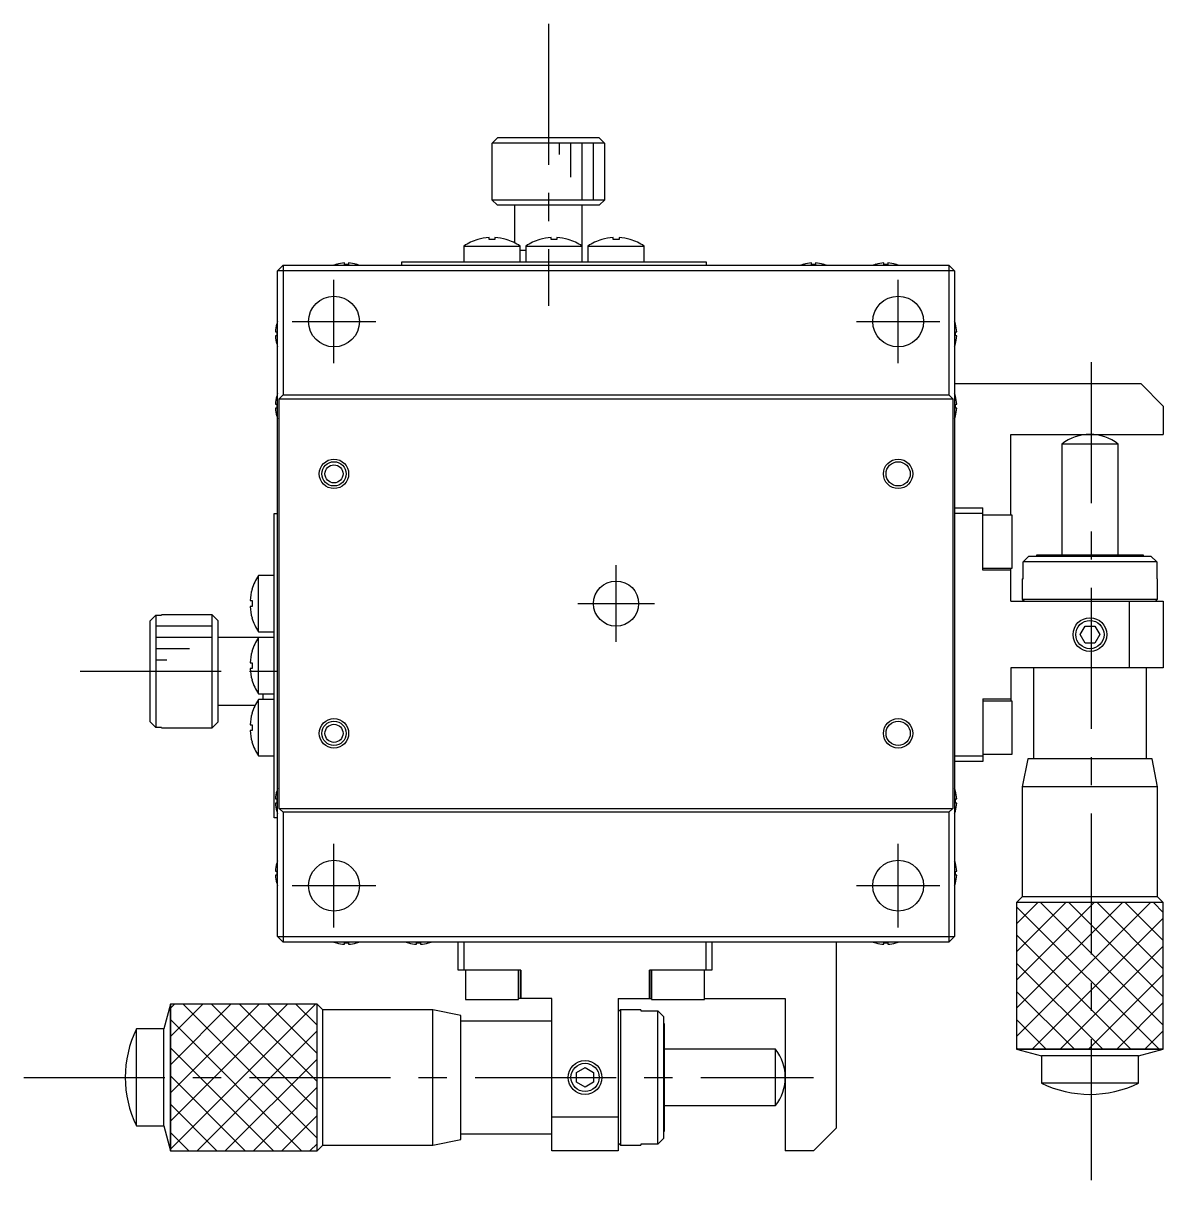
# Model space of a CAD drawing. Extents: x -27 to 394, y 3 to 263.
# Drawn here: x 293.1 to 394.1, y 100.8 to 205.8 of the extents above; entities that cross this region are included whole.
import ezdxf

# ---------------------------------------------------------------- set-up
doc = ezdxf.new("R2010")
doc.units = 0
doc.header["$LTSCALE"] = 10
doc.linetypes.add('CENTER', pattern=[2, 1.25, -0.25, 0.25, -0.25])
doc.layers.get('0').update_dxf_attribs({"linetype": 'CONTINUOUS'})
doc.layers.add('CENTER', color=1, linetype='CENTER')

msp = doc.modelspace()

# ---------------------------------------------------------------- linework, layer by layer
at = {"color": 7, "linetype": 'CONTINUOUS'}
for p, q in [((334.640954, 195.160155), (335.142741, 195.660155)), ((335.142741, 195.660155), (344.107115, 195.660155)), ((344.107115, 195.660155), (344.608903, 195.160155)), ((334.624928, 194.660155), (334.640954, 194.660155)), ((334.624928, 194.660155), (334.624928, 190.160155)), ((344.608903, 195.160155), (334.640954, 195.160155)), ((334.640954, 194.660155), (334.640954, 195.160155)), ((344.608903, 195.160155), (344.608903, 194.660155)), ((344.608903, 194.660155), (344.624928, 194.660155)), ((344.624928, 190.160155), (344.624928, 194.660155)), ((334.624928, 190.160155), (344.624928, 190.160155)), ((334.624928, 190.160155), (335.124928, 189.660155)), ((344.124928, 189.660155), (344.624928, 190.160155)), ((344.124928, 189.660155), (335.124928, 189.660155)), ((336.624928, 189.660155), (336.624928, 186.341284)), ((342.624928, 184.660155), (342.624928, 189.660155)), ((332.124928, 186.051812), (332.124928, 184.660155)), ((332.124928, 186.051812), (337.124928, 186.051812)), ((333.366339, 186.622736), (333.362995, 186.629591)), ((334.364928, 186.622736), (334.364928, 186.795108)), ((334.884928, 186.622736), (334.364928, 186.622736)), ((334.884928, 186.795108), (334.884928, 186.622736)), ((335.886861, 186.629591), (335.883518, 186.622736)), ((337.124928, 184.660155), (337.124928, 186.051812)), ((337.624928, 186.051812), (337.624928, 184.660155)), ((337.624928, 186.051812), (342.624928, 186.051812)), ((338.866339, 186.622736), (338.862995, 186.629591)), ((339.864928, 186.622736), (339.864928, 186.795108)), ((340.384928, 186.622736), (339.864928, 186.622736)), ((340.384928, 186.795108), (340.384928, 186.622736)), ((341.386861, 186.629591), (341.383518, 186.622736)), ((343.124928, 186.051812), (343.124928, 184.660155)), ((343.124928, 186.051812), (348.124928, 186.051812)), ((344.366339, 186.622736), (344.362995, 186.629591)), ((345.364928, 186.622736), (345.364928, 186.795108)), ((345.884928, 186.622736), (345.364928, 186.622736)), ((345.884928, 186.795108), (345.884928, 186.622736)), ((346.886861, 186.629591), (346.883518, 186.622736)), ((348.124928, 184.660155), (348.124928, 186.051812)), ((337.624928, 185.660155), (337.124928, 185.660155)), ((316.124928, 184.360155), (315.624928, 183.860155)), ((315.624928, 124.860155), (315.624928, 183.860155)), ((375.624928, 183.860155), (315.624928, 183.860155)), ((316.124928, 184.360155), (316.124928, 172.860155)), ((316.124928, 184.360155), (375.124928, 184.360155)), ((320.838567, 184.429677), (320.836312, 184.434299)), ((321.544928, 184.429677), (321.544928, 184.550014)), ((321.904928, 184.429677), (321.544928, 184.429677)), ((321.904928, 184.550014), (321.904928, 184.429677)), ((322.613544, 184.434299), (322.61129, 184.429677)), ((326.624928, 184.360155), (326.624928, 184.660155)), ((326.624928, 184.660155), (353.624928, 184.660155)), ((353.624928, 184.660155), (353.624928, 184.360155)), ((362.238567, 184.429677), (362.236312, 184.434299)), ((362.944928, 184.429677), (362.944928, 184.550014)), ((363.304928, 184.429677), (362.944928, 184.429677)), ((363.304928, 184.550014), (363.304928, 184.429677)), ((364.013544, 184.434299), (364.01129, 184.429677)), ((368.638567, 184.429677), (368.636312, 184.434299)), ((369.344928, 184.429677), (369.344928, 184.550014)), ((369.704928, 184.429677), (369.344928, 184.429677)), ((369.704928, 184.550014), (369.704928, 184.429677)), ((370.413544, 184.434299), (370.41129, 184.429677)), ((375.624928, 183.860155), (375.124928, 184.360155)), ((375.124928, 184.360155), (375.124928, 172.860155)), ((375.624928, 183.860155), (375.624928, 124.860155)), ((315.550784, 179.148771), (315.555407, 179.146516)), ((375.69445, 179.146516), (375.699072, 179.148771)), ((315.435069, 178.440155), (315.555407, 178.440155)), ((315.555407, 178.080155), (315.435069, 178.080155)), ((315.555407, 178.440155), (315.555407, 178.080155)), ((375.69445, 178.440155), (375.814787, 178.440155)), ((375.69445, 178.080155), (375.69445, 178.440155)), ((375.814787, 178.080155), (375.69445, 178.080155)), ((315.555407, 177.373794), (315.550784, 177.371539)), ((375.699072, 177.371539), (375.69445, 177.373794)), ((375.624928, 173.860155), (392.124928, 173.860155)), ((394.124928, 171.860155), (392.124928, 173.860155)), ((315.550784, 172.748771), (315.555407, 172.746516)), ((315.774928, 172.510155), (316.124928, 172.860155)), ((315.774928, 136.210155), (315.774928, 172.510155)), ((315.774928, 172.510155), (375.474928, 172.510155)), ((316.124928, 172.860155), (375.124928, 172.860155)), ((375.124928, 172.860155), (375.474928, 172.510155)), ((375.474928, 172.510155), (375.474928, 136.210155)), ((375.69445, 172.746516), (375.699072, 172.748771)), ((315.435069, 172.040155), (315.555407, 172.040155)), ((315.555407, 171.680155), (315.435069, 171.680155)), ((315.555407, 172.040155), (315.555407, 171.680155)), ((375.69445, 172.040155), (375.814787, 172.040155)), ((375.69445, 171.680155), (375.69445, 172.040155)), ((375.814787, 171.680155), (375.69445, 171.680155)), ((394.124928, 171.860155), (394.124928, 169.360155)), ((315.555407, 170.973794), (315.550784, 170.971539)), ((375.699072, 170.971539), (375.69445, 170.973794)), ((380.624928, 169.360155), (394.124928, 169.360155)), ((380.624928, 162.210155), (380.624928, 169.360155)), ((385.124932, 168.482646), (385.124932, 158.660155)), ((390.124924, 168.482646), (385.124932, 168.482646)), ((390.124924, 158.660155), (390.124924, 168.482646)), ((375.624928, 162.860155), (378.124928, 162.860155)), ((378.124928, 157.312627), (378.124928, 162.860155)), ((315.324928, 162.360155), (315.624928, 162.360155)), ((315.324928, 135.360155), (315.324928, 162.360155)), ((378.124928, 162.360155), (375.624928, 162.360155)), ((380.724928, 162.210155), (378.124928, 162.210155)), ((380.724928, 157.510155), (380.724928, 162.210155)), ((381.708849, 158.060155), (382.216601, 158.560155)), ((382.216601, 158.560155), (393.033255, 158.560155)), ((392.374928, 158.660155), (382.874928, 158.660155)), ((382.874928, 158.660155), (382.874928, 158.560155)), ((392.374928, 158.560155), (392.374928, 158.660155)), ((393.033255, 158.560155), (393.541008, 158.060155)), ((378.124928, 157.510155), (380.724928, 157.510155)), ((380.624928, 154.560155), (380.624928, 157.510155)), ((381.708849, 156.560155), (381.708849, 158.060155)), ((393.541008, 158.060155), (381.708849, 158.060155)), ((393.541008, 158.060155), (393.541008, 156.560155)), ((315.324928, 156.860155), (313.933271, 156.860155)), ((313.933271, 151.860155), (313.933271, 156.860155)), ((378.124928, 157.342), (380.624928, 157.342)), ((380.624928, 157.312627), (378.124928, 157.312627)), ((381.624928, 156.560155), (381.708849, 156.560155)), ((381.624928, 156.560155), (381.624928, 154.760155)), ((393.541008, 156.560155), (393.624928, 156.560155)), ((393.624928, 154.760155), (393.624928, 156.560155)), ((313.355493, 155.622088), (313.362348, 155.618745)), ((313.189976, 154.620155), (313.362348, 154.620155)), ((313.362348, 154.620155), (313.362348, 154.100155)), ((380.624928, 154.560155), (394.124928, 154.560155)), ((381.624928, 154.760155), (393.624928, 154.760155)), ((381.624928, 154.760155), (381.824928, 154.560155)), ((391.124928, 148.660155), (391.124928, 154.560155)), ((393.424928, 154.560155), (393.624928, 154.760155)), ((394.124928, 154.560155), (394.124928, 148.660155)), ((304.324928, 152.842342), (304.824928, 153.344129)), ((304.824928, 153.344129), (304.824928, 143.376181)), ((304.824928, 153.344129), (305.324928, 153.344129)), ((305.324928, 153.344129), (305.324928, 153.360155)), ((309.824928, 153.360155), (305.324928, 153.360155)), ((309.824928, 143.360155), (309.824928, 153.360155)), ((310.324928, 152.860155), (309.824928, 153.360155)), ((313.362348, 154.100155), (313.189976, 154.100155)), ((304.324928, 143.877968), (304.324928, 152.842342)), ((310.324928, 152.860155), (310.324928, 143.860155)), ((313.362348, 153.101566), (313.355493, 153.098222)), ((386.758903, 151.610155), (387.191916, 152.360155)), ((387.191916, 152.360155), (388.057941, 152.360155)), ((388.057941, 152.360155), (388.490954, 151.610155)), ((315.324928, 151.360155), (310.324928, 151.360155)), ((313.933271, 151.860155), (315.324928, 151.860155)), ((313.933271, 146.360155), (313.933271, 151.360155)), ((387.191916, 150.860155), (386.758903, 151.610155)), ((388.490954, 151.610155), (388.057941, 150.860155)), ((388.057941, 150.860155), (387.191916, 150.860155)), ((313.189976, 149.120155), (313.362348, 149.120155)), ((313.355493, 150.122088), (313.362348, 150.118745)), ((313.362348, 149.120155), (313.362348, 148.600155)), ((313.362348, 148.600155), (313.189976, 148.600155)), ((380.624928, 148.660155), (380.624928, 145.710155)), ((394.124928, 148.660155), (380.624928, 148.660155)), ((382.624928, 148.660155), (382.624928, 140.610155)), ((392.624928, 140.610155), (392.624928, 148.660155)), ((313.362348, 147.601566), (313.355493, 147.598222)), ((313.933271, 146.360155), (315.324928, 146.360155)), ((314.324928, 146.360155), (314.324928, 145.860155)), ((310.324928, 145.360155), (313.643799, 145.360155)), ((315.324928, 145.860155), (313.933271, 145.860155)), ((313.933271, 140.860155), (313.933271, 145.860155)), ((378.124928, 145.907683), (380.624928, 145.907683)), ((378.124928, 145.907683), (378.124928, 140.360155)), ((380.624928, 145.87831), (378.124928, 145.87831)), ((380.724928, 145.710155), (378.124928, 145.710155)), ((380.724928, 141.010155), (380.724928, 145.710155)), ((304.824928, 143.376181), (304.324928, 143.877968)), ((309.824928, 143.360155), (310.324928, 143.860155)), ((313.355493, 144.622088), (313.362348, 144.618745)), ((305.324928, 143.376181), (304.824928, 143.376181)), ((305.324928, 143.360155), (305.324928, 143.376181)), ((305.324928, 143.360155), (309.824928, 143.360155)), ((313.189976, 143.620155), (313.362348, 143.620155)), ((313.362348, 143.100155), (313.189976, 143.100155)), ((313.362348, 143.620155), (313.362348, 143.100155)), ((313.362348, 142.101566), (313.355493, 142.098222)), ((313.933271, 140.860155), (315.324928, 140.860155)), ((375.624928, 140.860155), (378.124928, 140.860155)), ((378.124928, 141.010155), (380.724928, 141.010155)), ((378.124928, 140.360155), (375.624928, 140.360155)), ((382.124931, 140.610155), (381.624932, 138.110156)), ((393.124925, 140.610155), (382.124931, 140.610155)), ((393.624924, 138.110156), (393.124925, 140.610155)), ((315.550784, 137.748771), (315.555407, 137.746516)), ((375.69445, 137.746516), (375.699072, 137.748771)), ((381.624932, 138.110156), (381.624932, 128.360151)), ((393.624924, 138.110156), (381.624932, 138.110156)), ((393.624924, 128.360151), (393.624924, 138.110156)), ((315.435069, 137.040155), (315.555407, 137.040155)), ((315.555407, 136.680155), (315.435069, 136.680155)), ((315.555407, 137.040155), (315.555407, 136.680155)), ((375.69445, 137.040155), (375.814787, 137.040155)), ((375.69445, 136.680155), (375.69445, 137.040155)), ((375.814787, 136.680155), (375.69445, 136.680155)), ((315.555407, 135.973794), (315.550784, 135.971539)), ((316.124928, 135.860155), (315.774928, 136.210155)), ((315.774928, 136.210155), (375.474928, 136.210155)), ((375.124928, 135.860155), (316.124928, 135.860155)), ((316.124928, 135.860155), (316.124928, 124.360155)), ((375.474928, 136.210155), (375.124928, 135.860155)), ((375.124928, 135.860155), (375.124928, 124.360155)), ((375.699072, 135.971539), (375.69445, 135.973794)), ((315.624928, 135.360155), (315.324928, 135.360155)), ((315.550784, 131.348771), (315.555407, 131.346516)), ((375.69445, 131.346516), (375.699072, 131.348771)), ((315.435069, 130.640155), (315.555407, 130.640155)), ((315.555407, 130.280155), (315.435069, 130.280155)), ((315.555407, 130.640155), (315.555407, 130.280155)), ((375.69445, 130.640155), (375.814787, 130.640155)), ((375.69445, 130.280155), (375.69445, 130.640155)), ((375.814787, 130.280155), (375.69445, 130.280155)), ((315.555407, 129.573794), (315.550784, 129.571539)), ((375.699072, 129.571539), (375.69445, 129.573794)), ((381.624932, 128.360151), (381.124929, 127.860149)), ((393.624924, 128.360151), (381.624932, 128.360151)), ((394.124927, 127.860149), (393.624924, 128.360151)), ((381.124929, 127.860149), (381.124929, 114.860148)), ((394.124927, 127.860149), (381.124929, 127.860149)), ((381.124929, 127.860149), (381.124929, 114.860148)), ((394.124927, 127.860149), (381.124929, 127.860149)), ((394.124927, 114.860148), (394.124927, 127.860149)), ((394.124927, 114.860148), (394.124927, 127.860149)), ((315.624928, 124.860155), (316.124928, 124.360155)), ((315.624928, 124.860155), (375.624928, 124.860155)), ((375.124928, 124.360155), (316.124928, 124.360155)), ((320.836312, 124.286011), (320.838567, 124.290633)), ((321.544928, 124.290633), (321.904928, 124.290633)), ((321.544928, 124.170296), (321.544928, 124.290633)), ((321.904928, 124.290633), (321.904928, 124.170296)), ((322.61129, 124.290633), (322.613544, 124.286011)), ((327.236312, 124.286011), (327.238567, 124.290633)), ((327.944928, 124.290633), (328.304928, 124.290633)), ((327.944928, 124.170296), (327.944928, 124.290633)), ((328.304928, 124.290633), (328.304928, 124.170296)), ((329.01129, 124.290633), (329.013544, 124.286011)), ((331.624928, 121.860155), (331.624928, 124.360155)), ((332.124928, 124.360155), (332.124928, 121.860155)), ((353.624928, 121.860155), (353.624928, 124.360155)), ((354.124928, 124.360155), (354.124928, 121.860155)), ((365.124928, 124.360155), (365.124928, 107.860155)), ((368.636312, 124.286011), (368.638567, 124.290633)), ((369.344928, 124.290633), (369.704928, 124.290633)), ((369.344928, 124.170296), (369.344928, 124.290633)), ((369.704928, 124.290633), (369.704928, 124.170296)), ((370.41129, 124.290633), (370.413544, 124.286011)), ((375.124928, 124.360155), (375.624928, 124.860155)), ((337.172456, 121.860155), (331.624928, 121.860155)), ((332.274928, 121.860155), (332.274928, 119.260155)), ((336.974928, 119.260155), (336.974928, 121.860155)), ((337.143084, 119.360155), (337.143084, 121.860155)), ((337.172456, 121.860155), (337.172456, 119.360155)), ((348.577401, 119.360155), (348.577401, 121.860155)), ((354.124928, 121.860155), (348.577401, 121.860155)), ((348.606773, 121.860155), (348.606773, 119.360155)), ((348.774928, 121.860155), (348.774928, 119.260155)), ((353.474928, 119.260155), (353.474928, 121.860155)), ((306.124921, 118.860154), (305.535433, 116.660155)), ((319.124922, 118.860154), (306.124921, 118.860154)), ((306.124921, 105.860156), (306.124921, 118.860154)), ((319.124922, 118.860154), (306.124921, 118.860154)), ((306.124921, 118.860154), (306.124921, 105.860156)), ((319.624924, 118.360151), (319.124922, 118.860154)), ((319.124922, 105.860156), (319.124922, 118.860154)), ((319.124922, 105.860156), (319.124922, 118.860154)), ((332.274928, 119.260155), (336.974928, 119.260155)), ((339.924928, 119.360155), (336.974928, 119.360155)), ((339.924928, 105.860155), (339.924928, 119.360155)), ((345.824928, 119.360155), (348.774928, 119.360155)), ((345.824928, 119.360155), (345.824928, 105.860155)), ((348.774928, 119.260155), (353.474928, 119.260155)), ((353.474928, 119.360155), (360.624928, 119.360155)), ((360.624928, 119.360155), (360.624928, 105.860155)), ((329.374929, 118.360151), (319.624924, 118.360151)), ((319.624924, 106.360159), (319.624924, 118.360151)), ((331.874928, 117.860152), (329.374929, 118.360151)), ((329.374929, 106.360159), (329.374929, 118.360151)), ((331.874928, 106.860158), (331.874928, 117.860152)), ((346.024928, 118.360155), (345.824928, 118.160155)), ((346.024928, 118.360155), (346.024928, 106.360155)), ((347.824928, 118.360155), (346.024928, 118.360155)), ((347.824928, 118.360155), (347.824928, 118.276235)), ((347.824928, 118.276235), (349.324928, 118.276235)), ((349.324928, 106.444075), (349.324928, 118.276235)), ((349.324928, 118.276235), (349.824928, 117.768482)), ((349.824928, 117.768482), (349.824928, 106.951828)), ((305.535433, 116.660155), (303.124922, 116.660155)), ((303.124922, 108.060155), (303.124922, 116.660155)), ((305.535433, 108.060155), (305.535433, 116.660155)), ((339.924928, 117.360155), (331.874928, 117.360155)), ((349.924928, 117.110155), (349.824928, 117.110155)), ((349.924928, 107.610155), (349.924928, 117.110155)), ((359.747419, 114.860151), (349.924928, 114.860151)), ((359.747419, 109.860159), (359.747419, 114.860151)), ((381.124929, 114.860148), (383.324928, 114.27066)), ((394.124927, 114.860148), (381.124929, 114.860148)), ((381.124929, 114.860148), (394.124927, 114.860148)), ((391.924928, 114.27066), (394.124927, 114.860148)), ((383.324928, 114.27066), (383.324928, 111.860149)), ((391.924928, 114.27066), (383.324928, 114.27066)), ((391.924928, 111.860149), (391.924928, 114.27066)), ((342.124928, 112.793168), (342.874928, 113.22618)), ((342.124928, 111.927142), (342.124928, 112.793168)), ((342.874928, 113.22618), (343.624928, 112.793168)), ((343.624928, 112.793168), (343.624928, 111.927142)), ((342.874928, 111.49413), (342.124928, 111.927142)), ((343.624928, 111.927142), (342.874928, 111.49413)), ((391.924928, 111.860149), (383.324928, 111.860149)), ((349.924928, 109.860159), (359.747419, 109.860159)), ((339.924928, 108.860155), (345.824928, 108.860155)), ((303.124922, 108.060155), (305.535433, 108.060155)), ((305.535433, 108.060155), (306.124921, 105.860156)), ((331.874928, 107.360155), (339.924928, 107.360155)), ((349.824928, 107.610155), (349.924928, 107.610155)), ((363.124928, 105.860155), (365.124928, 107.860155)), ((319.124922, 105.860156), (319.624924, 106.360159)), ((319.624924, 106.360159), (329.374929, 106.360159)), ((329.374929, 106.360159), (331.874928, 106.860158)), ((345.824928, 106.560155), (346.024928, 106.360155)), ((346.024928, 106.360155), (347.824928, 106.360155)), ((347.824928, 106.444075), (347.824928, 106.360155)), ((349.324928, 106.444075), (347.824928, 106.444075)), ((349.824928, 106.951828), (349.324928, 106.444075)), ((306.124921, 105.860156), (319.124922, 105.860156)), ((306.124921, 105.860156), (319.124922, 105.860156)), ((345.824928, 105.860155), (339.924928, 105.860155)), ((363.124928, 105.860155), (360.624928, 105.860155))]:
    msp.add_line(p, q, dxfattribs=at)
at = {"color": 3, "linetype": 'CONTINUOUS'}
for p, q in [((340.624928, 194.160155), (340.624928, 195.160155)), ((341.624928, 192.160155), (341.624928, 195.160155)), ((342.624928, 190.160155), (342.624928, 195.160155)), ((343.624928, 190.160155), (343.624928, 195.160155)), ((309.824928, 152.360155), (304.824928, 152.360155)), ((309.824928, 151.360155), (304.824928, 151.360155)), ((307.824928, 150.360155), (304.824928, 150.360155)), ((305.824928, 149.360155), (304.824928, 149.360155)), ((381.124929, 125.989699), (382.995379, 127.860149)), ((381.124929, 123.489699), (385.495379, 127.860149)), ((381.124929, 120.989699), (387.995379, 127.860149)), ((381.124929, 118.489699), (390.495379, 127.860149)), ((381.124929, 115.989699), (392.995379, 127.860149)), ((381.124929, 127.489991), (393.754772, 114.860148)), ((383.254771, 127.860149), (394.124927, 116.989993)), ((385.754771, 127.860149), (394.124927, 119.489993)), ((388.254771, 127.860149), (394.124927, 121.989993)), ((390.754771, 127.860149), (394.124927, 124.489993)), ((393.254771, 127.860149), (394.124927, 126.989993)), ((382.495378, 114.860148), (394.124927, 126.489697)), ((381.124929, 124.989991), (391.254772, 114.860148)), ((384.995378, 114.860148), (394.124927, 123.989697)), ((381.124929, 122.489991), (388.754772, 114.860148)), ((387.495378, 114.860148), (394.124927, 121.489697)), ((381.124929, 119.989991), (386.254772, 114.860148)), ((306.124921, 118.489691), (306.495384, 118.860154)), ((306.124921, 115.989691), (308.995384, 118.860154)), ((306.124921, 113.489691), (311.495384, 118.860154)), ((306.124921, 110.989691), (313.995384, 118.860154)), ((306.124921, 108.489691), (316.495384, 118.860154)), ((306.124921, 105.989691), (318.995384, 118.860154)), ((307.254766, 118.860154), (319.124922, 106.989998)), ((309.754766, 118.860154), (319.124922, 109.489998)), ((312.254766, 118.860154), (319.124922, 111.989998)), ((314.754766, 118.860154), (319.124922, 114.489998)), ((317.254766, 118.860154), (319.124922, 116.989998)), ((389.995378, 114.860148), (394.124927, 118.989697)), ((306.124921, 117.489999), (317.754764, 105.860156)), ((381.124929, 117.489991), (383.754772, 114.860148)), ((308.495386, 105.860156), (319.124922, 116.489692)), ((392.495378, 114.860148), (394.124927, 116.489697)), ((306.124921, 114.989999), (315.254764, 105.860156)), ((381.124929, 114.989991), (381.254772, 114.860148)), ((310.995386, 105.860156), (319.124922, 113.989692)), ((306.124921, 112.489999), (312.754764, 105.860156)), ((313.495386, 105.860156), (319.124922, 111.489692)), ((306.124921, 109.989999), (310.254764, 105.860156)), ((315.995386, 105.860156), (319.124922, 108.989692)), ((306.124921, 107.489999), (307.754764, 105.860156)), ((318.495386, 105.860156), (319.124922, 106.489692))]:
    msp.add_line(p, q, dxfattribs=at)
at = {"color": 7, "linetype": 'CONTINUOUS'}
for centre, radius in [((320.624928, 179.360155), 2.25), ((370.624928, 179.360155), 2.25), ((320.624928, 165.860155), 1.075), ((320.624928, 165.860155), 0.8), ((370.624928, 165.860155), 1.075), ((345.624928, 154.360155), 2), ((387.624928, 151.610155), 1.25), ((320.624928, 142.860155), 1.075), ((370.624928, 142.860155), 1.075), ((320.624928, 142.860155), 0.8), ((320.624928, 129.360155), 2.25), ((370.624928, 129.360155), 2.25), ((342.874928, 112.360155), 1.25)]:
    msp.add_circle(centre, radius, dxfattribs=at)
at = {"color": 3, "linetype": 'CONTINUOUS'}
for centre, radius in [((320.624928, 165.860155), 1.3), ((370.624928, 165.860155), 1.3), ((387.624928, 151.610155), 1.5), ((320.624928, 142.860155), 1.3), ((370.624928, 142.860155), 1.3), ((342.874928, 112.360155), 1.5)]:
    msp.add_circle(centre, radius, dxfattribs=at)
at = {"color": 7, "linetype": 'CONTINUOUS'}
for centre, radius, start, end in [((334.624928, 182.310155), 4.5, 106.285843, 123.748989), ((334.624928, 182.310155), 4.492483, 93.317816, 106.26943), ((334.624928, 182.310155), 4.492483, 73.73057, 86.682184), ((334.624928, 182.310155), 4.5, 56.251011, 73.714157), ((340.124928, 182.310155), 4.5, 106.285843, 123.748989), ((340.124928, 182.310155), 4.492483, 93.317816, 106.26943), ((340.124928, 182.310155), 4.492483, 73.73057, 86.682184), ((340.124928, 182.310155), 4.5, 56.251011, 73.714157), ((345.624928, 182.310155), 4.5, 106.285843, 123.748989), ((345.624928, 182.310155), 4.492483, 93.317816, 106.26943), ((345.624928, 182.310155), 4.492483, 73.73057, 86.682184), ((345.624928, 182.310155), 4.5, 56.251011, 73.714157), ((321.724928, 181.360155), 3.2, 106.122533, 110.364135), ((321.724928, 181.360155), 3.194933, 93.229709, 106.106712), ((321.724928, 181.360155), 3.194933, 73.893288, 86.770291), ((321.724928, 181.360155), 3.2, 69.635865, 73.877467), ((363.124928, 181.360155), 3.2, 106.122533, 110.364135), ((363.124928, 181.360155), 3.194933, 93.229709, 106.106712), ((363.124928, 181.360155), 3.194933, 73.893288, 86.770291), ((363.124928, 181.360155), 3.2, 69.635865, 73.877467), ((369.524928, 181.360155), 3.2, 106.122533, 110.364135), ((369.524928, 181.360155), 3.194933, 93.229709, 106.106712), ((369.524928, 181.360155), 3.194933, 73.893288, 86.770291), ((369.524928, 181.360155), 3.2, 69.635865, 73.877467), ((318.624928, 178.260155), 3.194933, 163.893288, 176.770291), ((318.624928, 178.260155), 3.2, 159.635865, 163.877467), ((372.624928, 178.260155), 3.2, 16.122533, 20.364135), ((372.624928, 178.260155), 3.194933, 3.229709, 16.106712), ((318.624928, 178.260155), 3.194933, 183.229709, 196.106712), ((372.624928, 178.260155), 3.194933, 343.893288, 356.770291), ((318.624928, 178.260155), 3.2, 196.122533, 200.364135), ((372.624928, 178.260155), 3.2, 339.635865, 343.877467), ((318.624928, 171.860155), 3.194933, 163.893288, 176.770291), ((318.624928, 171.860155), 3.2, 159.635865, 163.877467), ((372.624928, 171.860155), 3.2, 16.122533, 20.364135), ((372.624928, 171.860155), 3.194933, 3.229709, 16.106712), ((318.624928, 171.860155), 3.194933, 183.229709, 196.106712), ((372.624928, 171.860155), 3.194933, 343.893288, 356.770291), ((318.624928, 171.860155), 3.2, 196.122533, 200.364135), ((372.624928, 171.860155), 3.2, 339.635865, 343.877467), ((387.624931, 165.36015), 3.999997, 51.317827, 128.682205), ((317.674928, 154.360155), 4.5, 146.251011, 163.714157), ((317.674928, 154.360155), 4.492483, 163.73057, 176.682184), ((317.674928, 154.360155), 4.492483, 183.317816, 196.26943), ((317.674928, 154.360155), 4.5, 196.285843, 213.748989), ((317.674928, 148.860155), 4.5, 146.251011, 163.714157), ((317.674928, 148.860155), 4.492483, 163.73057, 176.682184), ((317.674928, 148.860155), 4.492483, 183.317816, 196.26943), ((317.674928, 148.860155), 4.5, 196.285843, 213.748989), ((317.674928, 143.360155), 4.5, 146.251011, 163.714157), ((317.674928, 143.360155), 4.492483, 163.73057, 176.682184), ((317.674928, 143.360155), 4.492483, 183.317816, 196.26943), ((317.674928, 143.360155), 4.5, 196.285843, 213.748989), ((318.624928, 136.860155), 3.194933, 163.893288, 176.770291), ((318.624928, 136.860155), 3.2, 159.635865, 163.877467), ((372.624928, 136.860155), 3.2, 16.122533, 20.364135), ((372.624928, 136.860155), 3.194933, 3.229709, 16.106712), ((318.624928, 136.860155), 3.194933, 183.229709, 196.106712), ((372.624928, 136.860155), 3.194933, 343.893288, 356.770291), ((318.624928, 136.860155), 3.2, 196.122533, 200.364135), ((372.624928, 136.860155), 3.2, 339.635865, 343.877467), ((318.624928, 130.460155), 3.194933, 163.893288, 176.770291), ((318.624928, 130.460155), 3.2, 159.635865, 163.877467), ((372.624928, 130.460155), 3.2, 16.122533, 20.364135), ((372.624928, 130.460155), 3.194933, 3.229709, 16.106712), ((318.624928, 130.460155), 3.194933, 183.229709, 196.106712), ((372.624928, 130.460155), 3.194933, 343.893288, 356.770291), ((318.624928, 130.460155), 3.2, 196.122533, 200.364135), ((372.624928, 130.460155), 3.2, 339.635865, 343.877467), ((321.724928, 127.360155), 3.2, 249.635865, 253.877467), ((321.724928, 127.360155), 3.194933, 253.893288, 266.770291), ((321.724928, 127.360155), 3.194933, 273.229709, 286.106712), ((321.724928, 127.360155), 3.2, 286.122533, 290.364135), ((328.124928, 127.360155), 3.2, 249.635865, 253.877467), ((328.124928, 127.360155), 3.194933, 253.893288, 266.770291), ((328.124928, 127.360155), 3.194933, 273.229709, 286.106712), ((328.124928, 127.360155), 3.2, 286.122533, 290.364135), ((369.524928, 127.360155), 3.2, 249.635865, 253.877467), ((369.524928, 127.360155), 3.194933, 253.893288, 266.770291), ((369.524928, 127.360155), 3.194933, 273.229709, 286.106712), ((369.524928, 127.360155), 3.2, 286.122533, 290.364135), ((311.869923, 112.360153), 9.745001, 153.816202, 206.183785), ((356.624924, 112.360152), 3.999997, 321.317827, 38.682205), ((387.624931, 120.605149), 9.745001, 243.816202, 296.183785)]:
    msp.add_arc(centre, radius, start, end, dxfattribs=at)
at = {"layer": 'CENTER', "color": 1, "linetype": 'CENTER'}
for p, q in [((339.624928, 205.760155), (339.624928, 180.760155)), ((320.624928, 175.660155), (320.624928, 183.060155)), ((370.624928, 175.660155), (370.624928, 183.060155)), ((316.924928, 179.360155), (324.324928, 179.360155)), ((366.924928, 179.360155), (374.324928, 179.360155)), ((387.724928, 175.760155), (387.724928, 100.760155)), ((345.624928, 150.960155), (345.624928, 157.760155)), ((342.224928, 154.360155), (349.024928, 154.360155)), ((298.124925, 148.360155), (318.124925, 148.360155)), ((320.624928, 125.660155), (320.624928, 133.060155)), ((370.624928, 125.660155), (370.624928, 133.060155)), ((316.924928, 129.360155), (324.324928, 129.360155)), ((366.924928, 129.360155), (374.324928, 129.360155)), ((293.124925, 112.360155), (363.124925, 112.360155))]:
    msp.add_line(p, q, dxfattribs=at)

doc.saveas('drawing.dxf')
